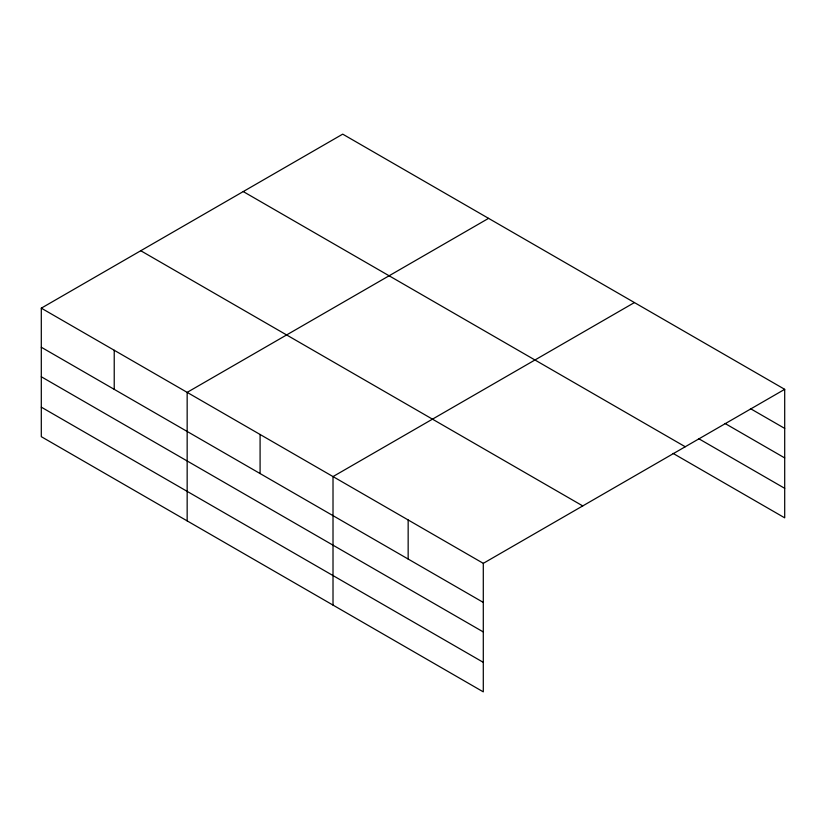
<?xml version="1.0" encoding="UTF-8"?>
<svg xmlns="http://www.w3.org/2000/svg" width="826" height="826" viewBox="0 0 826 826"><rect width="100%" height="100%" fill="white"/><g stroke="black" fill="none" stroke-linecap="round" stroke-linejoin="round"><path stroke-width="1.24" d="M41.3 308.16L483.293 563.342L483.293 691.858L41.3 436.675L41.3 308.16L342.707 134.142L784.7 389.325L784.7 517.84L673.097 453.402M488.569 218.353L187.161 392.371L187.161 520.886M634.42 302.564L333.012 476.581L333.012 605.097M483.293 563.342L784.7 389.325M750.442 408.633L784.7 428.405M725.032 423.47L784.7 457.924M698.507 438.565L784.7 488.331M243.247 191.57L685.239 446.752M140.761 250.732L582.753 505.915M41.3 347.24L483.293 602.422M41.3 376.759L483.293 631.942M41.3 407.156L483.293 662.338M408.158 519.967L408.158 559.047M260.087 434.476L260.087 473.556M114.225 350.265L114.225 389.345"/></g></svg>
